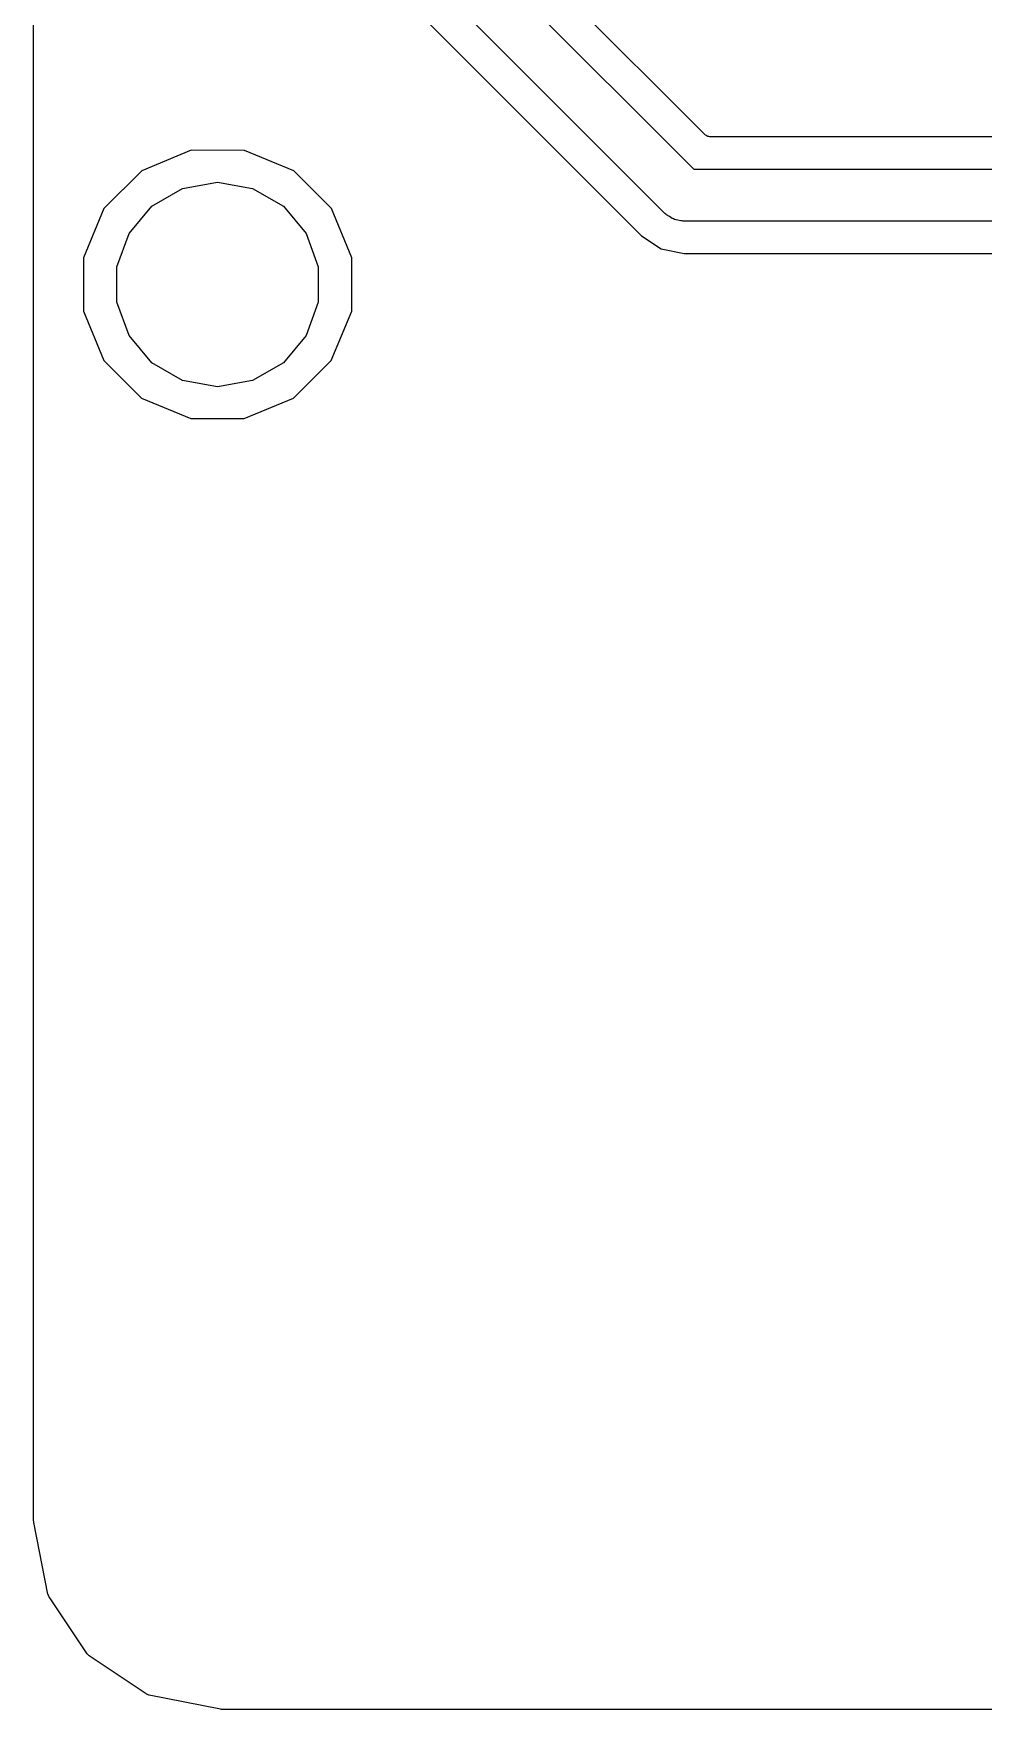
# Model space of a CAD drawing. Extents: x -71.9 to -7.4, y 11.1 to 59.4.
# Drawn here: x -71.89 to -56.97, y 11.11 to 37.44 of the extents above; entities that cross this region are included whole.
import ezdxf

# ---------------------------------------------------------------- set-up
doc = ezdxf.new("R2010")
doc.units = 0
doc.header["$MEASUREMENT"] = 0
doc.layers.add('BLACK', color=7, linetype='CONTINUOUS')

msp = doc.modelspace()

# ---------------------------------------------------------------- linework, layer by layer
at = {"layer": 'Black'}
for p, q in [((-71.892, 33.0574), (-71.892, 56.0574)), ((-66.5165, 40.3095), (-61.5171, 35.31)), ((-61.9728, 34.6163), (-67.2103, 39.8538)), ((-67.5607, 39.4857), (-62.3409, 34.2659)), ((-61.3439, 35.8552), (-64.9032, 39.4146)), ((-61.3393, 35.852), (-61.3439, 35.8552)), ((-61.3357, 35.8478), (-61.3393, 35.852)), ((-61.3213, 35.8395), (-61.3357, 35.8478)), ((-61.3077, 35.8299), (-61.3213, 35.8395)), ((-61.3024, 35.8285), (-61.3077, 35.8299)), ((-61.2975, 35.8257), (-61.3024, 35.8285)), ((-61.2812, 35.8228), (-61.2975, 35.8257)), ((-61.2651, 35.8185), (-61.2812, 35.8228)), ((-61.2596, 35.819), (-61.2651, 35.8185)), ((-61.2541, 35.818), (-61.2596, 35.819)), ((-44.3036, 35.818), (-61.2541, 35.818)), ((-69.4175, 35.6084), (-70.1925, 35.2881)), ((-68.5789, 35.6076), (-69.4175, 35.6084)), ((-67.8044, 35.286), (-68.5789, 35.6076)), ((-61.5171, 35.31), (-43.9454, 35.31)), ((-70.1925, 35.2881), (-70.786, 34.6956)), ((-69.5493, 35.0093), (-69, 35.1061)), ((-69, 35.1061), (-68.4507, 35.0093)), ((-67.2119, 34.6925), (-67.8044, 35.286)), ((-70.0324, 34.7304), (-69.5493, 35.0093)), ((-68.4507, 35.0093), (-67.9676, 34.7304)), ((-70.786, 34.6956), (-71.1076, 33.9211)), ((-70.3909, 34.3031), (-70.0324, 34.7304)), ((-67.9676, 34.7304), (-67.6091, 34.3031)), ((-66.8916, 33.9175), (-67.2119, 34.6925)), ((-61.9582, 34.606), (-61.9728, 34.6163)), ((-61.9467, 34.5923), (-61.9582, 34.606)), ((-61.9007, 34.5658), (-61.9467, 34.5923)), ((-61.8572, 34.5353), (-61.9007, 34.5658)), ((-61.8399, 34.5307), (-61.8572, 34.5353)), ((-61.8244, 34.5217), (-61.8399, 34.5307)), ((-61.7721, 34.5125), (-61.8244, 34.5217)), ((-61.7209, 34.4988), (-61.7721, 34.5125)), ((-61.703, 34.5003), (-61.7209, 34.4988)), ((-61.6854, 34.4972), (-61.703, 34.5003)), ((-70.5817, 33.7789), (-70.3909, 34.3031)), ((-67.6091, 34.3031), (-67.4183, 33.7789)), ((-62.3409, 34.2659), (-62.0344, 34.0611)), ((-43.9454, 34.4972), (-61.6854, 34.4972)), ((-62.0344, 34.0611), (-61.6729, 33.9892)), ((-61.6729, 33.9892), (-45.3071, 33.9892)), ((-71.1076, 33.9211), (-71.1084, 33.0825)), ((-70.5817, 33.2211), (-70.5817, 33.7789)), ((-67.4183, 33.7789), (-67.4183, 33.2211)), ((-66.8924, 33.0789), (-66.8916, 33.9175)), ((-70.3909, 32.6969), (-70.5817, 33.2211)), ((-67.4183, 33.2211), (-67.6091, 32.6969)), ((-71.892, 25.3182), (-71.892, 33.0574)), ((-71.1084, 33.0825), (-70.7881, 32.3075)), ((-67.214, 32.3044), (-66.8924, 33.0789)), ((-70.0324, 32.2696), (-70.3909, 32.6969)), ((-67.6091, 32.6969), (-67.9676, 32.2696)), ((-70.7881, 32.3075), (-70.1956, 31.714)), ((-69.5493, 31.9907), (-70.0324, 32.2696)), ((-67.9676, 32.2696), (-68.4507, 31.9907)), ((-67.8075, 31.7119), (-67.214, 32.3044)), ((-69, 31.8939), (-69.5493, 31.9907)), ((-68.4507, 31.9907), (-69, 31.8939)), ((-70.1956, 31.714), (-69.4211, 31.3924)), ((-68.5825, 31.3916), (-67.8075, 31.7119)), ((-69.4211, 31.3924), (-68.5825, 31.3916)), ((-71.892, 16.9623), (-71.892, 25.3182)), ((-71.892, 15.336), (-71.892, 16.9623)), ((-71.892, 14.0724), (-71.892, 15.336)), ((-71.8898, 14.0601), (-71.892, 14.0724)), ((-71.8896, 14.0476), (-71.8898, 14.0601)), ((-71.6658, 12.9226), (-71.8896, 14.0476)), ((-71.6648, 12.92), (-71.6658, 12.9226)), ((-71.6646, 12.9172), (-71.6648, 12.92)), ((-71.6568, 12.8995), (-71.6646, 12.9172)), ((-71.6498, 12.8815), (-71.6568, 12.8995)), ((-71.6479, 12.8794), (-71.6498, 12.8815)), ((-71.6468, 12.8768), (-71.6479, 12.8794)), ((-71.0506, 11.9845), (-71.6468, 12.8768)), ((-71.0486, 11.9825), (-71.0506, 11.9845)), ((-71.0474, 11.9799), (-71.0486, 11.9825)), ((-71.0334, 11.9666), (-71.0474, 11.9799)), ((-71.0201, 11.9526), (-71.0334, 11.9666)), ((-71.0176, 11.9514), (-71.0201, 11.9526)), ((-71.0155, 11.9494), (-71.0176, 11.9514)), ((-70.1232, 11.3532), (-71.0155, 11.9494)), ((-70.1206, 11.3521), (-70.1232, 11.3532)), ((-70.1185, 11.3502), (-70.1206, 11.3521)), ((-70.1005, 11.3432), (-70.1185, 11.3502)), ((-70.0828, 11.3354), (-70.1005, 11.3432)), ((-70.08, 11.3352), (-70.0828, 11.3354)), ((-70.0774, 11.3342), (-70.08, 11.3352)), ((-68.9524, 11.1104), (-70.0774, 11.3342)), ((-68.9399, 11.1102), (-68.9524, 11.1104)), ((-68.9276, 11.108), (-68.9399, 11.1102)), ((-21.4231, 11.108), (-68.9276, 11.108))]:
    msp.add_line(p, q, dxfattribs=at)

doc.saveas('drawing.dxf')
